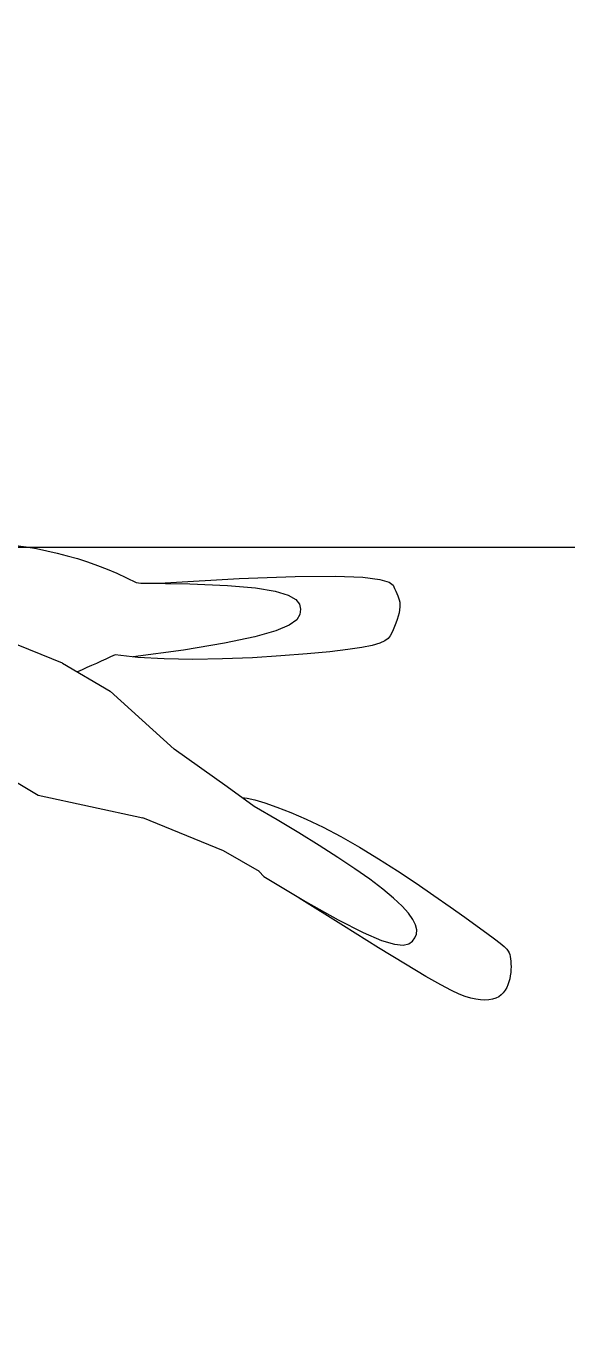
# Model space of a CAD drawing. Header units: millimetres. Extents: x -1030105 to 906887, y -616134 to 1220667.
# Drawn here: x -81186 to -80826, y 529281 to 530143 of the extents above; entities that cross this region are included whole.
import ezdxf
from ezdxf.enums import TextEntityAlignment as Align

# ---------------------------------------------------------------- set-up
doc = ezdxf.new("R2010")
doc.units = ezdxf.units.MM
doc.header["$MEASUREMENT"] = 0
doc.linetypes.add('CENTER', pattern=[2, 1.25, -0.25, 0.25, -0.25])
doc.linetypes.add('DASH', pattern=[0.35, 0.25, -0.1])
doc.layers.add('A-Furniture', color=143, linetype='Continuous')
doc.styles.add('Arial_Bold', font='arialbd.ttf')

# ---------------------------------------------------------------- blocks, each defined once
blk = doc.blocks.new('MB nguoi ngoi 1')
at = {"color": 0}
for p, q in [((977.5724229755579, 242.5579881723097), (972.1538287035073, 240.8398384666798)), ((981.7924502007081, 243.5582729890448), (977.5724229755579, 242.5579881723097)), ((985.5655348417349, 244.1840037403454), (981.7924502007081, 243.5582729890448)), ((989.0442929330165, 244.5132068295788), (985.5655348417349, 244.1840037403454)), ((992.2315884017153, 244.5575875550712), (989.0442929330165, 244.5132068295788)), ((995.1302851752262, 244.328851215163), (992.2315884017153, 244.5575875550712)), ((997.7432471807115, 243.8387031081511), (995.1302851752262, 244.328851215163)), ((1000.07333834545, 243.0988485323905), (997.7432471807115, 243.8387031081511)), ((1002.12342259672, 242.1209927861782), (1000.07333834545, 243.0988485323905)), ((1003.896363861742, 240.9168411678838), (1002.12342259672, 242.1209927861782)), ((954.115432739316, 233.6114166746993), (939.6928779074224, 227.2818807313306)), ((964.63529081468, 237.9941919436533), (954.115432739316, 233.6114166746993)), ((972.1538287035073, 240.8398384666798), (964.63529081468, 237.9941919436533)), ((1005.397783168592, 239.5011573609227), (1003.896363861742, 240.9168411678838)), ((1006.644329948525, 237.9009385893878), (1005.397783168592, 239.5011573609227)), ((1007.655410733656, 236.1462404624472), (1006.644329948525, 237.9009385893878)), ((1008.450432056095, 234.2671185893269), (1007.655410733656, 236.1462404624472)), ((1009.048800447839, 232.2936285792093), (1008.450432056095, 234.2671185893269)), ((939.6928779074224, 227.2818807313306), (920.4662497492973, 218.5959521850309)), ((1009.469922441116, 230.255826041277), (1009.048800447839, 232.2936285792093)), ((1009.733204567921, 228.1837665847415), (1009.469922441116, 230.255826041277)), ((1009.858053360309, 226.1075058187998), (1009.733204567921, 228.1837665847415)), ((1009.862905025424, 224.0555911851552), (1009.858053360309, 226.1075058187998)), ((920.4662497492973, 218.5959521850309), (895.5341716948897, 207.1439991072839)), ((1008.577221680665, 214.9190636631829), (1008.963735299534, 216.5266077338456)), ((1008.963735299534, 216.5266077338456), (1009.299145025318, 218.265039125632)), ((1009.299145025318, 218.265039125632), (1009.569866276113, 220.1133512342931)), ((1009.569866276113, 220.1133512342931), (1009.762314470077, 222.0505374555505)), ((1009.762314470077, 222.0505374555505), (1009.862905025424, 224.0555911851552)), ((895.5341716948897, 207.1439991072839), (863.9952671744977, 192.5163895696023)), ((891.6138049900183, 203.58795916893), (909.1729115801863, 209.8659684713202)), ((909.1729115801863, 209.8659684713202), (921.9660026287893, 213.4946731198434)), ((921.9660026287893, 213.4946731198434), (930.8327140012989, 214.9650560605369)), ((930.8327140012989, 214.9650560605369), (936.6126815631869, 214.7681002395257)), ((936.6126815631869, 214.7681002395257), (940.1455411799834, 213.3947886028473)), ((940.1455411799834, 213.3947886028473), (942.2709287171019, 211.3361040965974)), ((942.2709287171019, 211.3361040965974), (943.666364779463, 208.9960055519477)), ((943.666364779463, 208.9960055519477), (944.360908929375, 206.4303553403297)), ((1000.425734057091, 205.5475284928543), (1003.305777657253, 207.3821620920644)), ((1003.305777657253, 207.3821620920644), (1005.239840511, 208.8134889684006)), ((1005.239840511, 208.8134889684006), (1006.461830268032, 209.9908125861111)), ((1006.461830268032, 209.9908125861111), (1007.205654578051, 211.0634364093712)), ((1007.205654578051, 211.0634364093712), (1007.705221090699, 212.1806639023853)), ((1007.705221090699, 212.1806639023853), (1008.153188750439, 213.4634135179367)), ((1008.153188750439, 213.4634135179367), (1008.577221680665, 214.9190636631829)), ((868.4490469928714, 194.1696622665768), (891.6138049900183, 203.58795916893)), ((943.115098698705, 200.4977529423923), (940.908632921637, 197.0684772691311)), ((944.2215054685366, 203.6079917182942), (943.115098698705, 200.4977529423923)), ((944.360908929375, 206.4303553403297), (944.2215054685366, 203.6079917182942)), ((983.7706422813353, 196.1307527161407), (990.892074018775, 200.0711272690969)), ((990.892074018775, 200.0711272690969), (996.3658020608127, 203.1602847066097)), ((996.3658020608127, 203.1602847066097), (1000.425734057091, 205.5475284928543)), ((838.8390017232159, 181.1200948181795), (868.4490469928714, 194.1696622665768)), ((937.4690524390317, 193.2890029550908), (932.6633015526459, 189.1281682567933)), ((940.908632921637, 197.0684772691311), (937.4690524390317, 193.2890029550908)), ((964.3837981355027, 185.6034846504481), (974.8594443254406, 191.252900863954)), ((974.8594443254406, 191.252900863954), (983.7706422813353, 196.1307527161407)), ((835.4623217968619, 178.207708381713), (838.8390017232159, 181.1200948181795)), ((926.3583245642367, 184.5548114307603), (918.4616667242371, 179.5500437614828)), ((932.6633015526459, 189.1281682567933), (926.3583245642367, 184.5548114307603)), ((952.6608668224653, 179.4114602939517), (964.3837981355027, 185.6034846504481)), ((835.5082779073273, 178.2473455269792), (810.1372223492363, 167.5711666137067)), ((909.0432770785992, 174.1440686451533), (898.2137056219508, 168.3793625058752)), ((918.4616667242371, 179.5500437614828), (909.0432770785992, 174.1440686451533)), ((926.7418012712733, 166.3154120253603), (940.0078134973883, 172.905784012808)), ((940.0078134973883, 172.905784012808), (952.6608668224653, 179.4114602939517)), ((810.1372223492363, 167.5711666137067), (754.1687525700545, 152.3127941965213)), ((898.2137056219508, 168.3793625058752), (886.0835023489199, 162.2984017677809)), ((913.1799932551221, 159.8693005499081), (926.7418012712733, 166.3154120253603)), ((872.7632172542508, 155.9436628550029), (858.3634003325133, 149.3576221916446)), ((886.0835023489199, 162.2984017677809), (872.7632172542508, 155.9436628550029)), ((899.6395525600528, 153.7964058048237), (913.1799932551221, 159.8693005499081)), ((683.1740571185946, 146.1714575804799), (754.1687525700545, 152.3127941965213)), ((858.3634003325133, 149.3576221916446), (842.9946015783353, 142.582756201853)), ((873.8654760345235, 143.6412324809644), (886.4376422969508, 148.3256840084068)), ((886.4376422969508, 148.3256840084068), (899.6395525600528, 153.7964058048237)), ((614.6274546137429, 116.351152980933), (683.1740571185946, 146.1714575804799)), ((842.9946015783353, 142.582756201853), (826.7673709865194, 135.6615413097315)), ((851.3340875647846, 136.6049282471213), (862.110469171661, 139.7477129505278)), ((862.110469171661, 139.7477129505278), (873.8654760345235, 143.6412324809644)), ((826.7673709865194, 135.6615413097315), (807.0982104155119, 124.8983740444964)), ((817.782863346918, 130.7451261850656), (821.2441308267298, 130.7371943034814)), ((821.2441308267298, 130.7371943034814), (826.4913528448669, 131.2790113988885)), ((826.4913528448669, 131.2790113988885), (833.3630635449663, 132.4107746413065)), ((833.3630635449663, 132.4107746413065), (841.6977970703738, 134.1726812007109)), ((841.6977970703738, 134.1726812007109), (851.3340875647846, 136.6049282471213)), ((807.0982104155119, 124.8983740444964), (769.0364069712814, 104.5535347870027)), ((769.0364069712814, 104.5535347870027), (722.0902932697209, 71.58903970727988)), ((688.2390770080965, 56.90048202767503), (722.0902932697209, 71.58903970727988)), ((688.2390770080965, 56.90048202767503), (649.9981768422294, 46.83375499724934)), ((737.5714544643997, 46.97299956492498), (722.3681603987352, 47.00002541397407)), ((767.1282640685677, 38.29736964312906), (734.3554011895903, 46.97871652139293)), ((755.0192341952934, 45.79183877015021), (737.5714544643997, 46.97299956492498)), ((773.9421594605083, 43.68494236316474), (755.0192341952934, 45.79183877015021)), ((793.5708901291946, 40.88070967748354), (773.9421594605083, 43.68494236316474)), ((793.5919022249291, 30.44669820174749), (767.1282640685677, 38.29736964312906)), ((813.1360860705026, 37.60754004657792), (793.5708901291946, 40.88070967748354)), ((831.8684071535827, 34.09383280396287), (813.1360860705026, 37.60754004657792)), ((812.9852456994122, 23.74374574238027), (793.5919022249291, 30.44669820174749)), ((848.9985132475849, 30.56798728310969), (831.8684071535827, 34.09383280396287)), ((863.7570642216597, 27.2584028175479), (848.9985132475849, 30.56798728310969)), ((875.5680797002278, 24.34226084624243), (863.7570642216597, 27.2584028175479)), ((826.3663167658378, 18.02368851842766), (812.9852456994122, 23.74374574238027)), ((834.793137698085, 13.12170278328995), (826.3663167658378, 18.02368851842766)), ((884.6290183289093, 21.79187123008887), (875.5680797002278, 24.34226084624243)), ((891.3306985085364, 19.52832593549101), (884.6290183289093, 21.79187123008887)), ((896.0639386398834, 17.4727169287944), (891.3306985085364, 19.52832593549101)), ((899.2195571238408, 15.5461361764319), (896.0639386398834, 17.4727169287944)), ((839.3237307698582, 8.872964790367405), (834.793137698085, 13.12170278328995)), ((841.0161182551528, 5.112650793060311), (839.3237307698582, 8.872964790367405)), ((901.1883723613573, 13.66967564476363), (899.2195571238408, 15.5461361764319)), ((902.361202753149, 11.76442730014969), (901.1883723613573, 13.66967564476363)), ((903.1288667001063, 9.751483109008404), (902.361202753149, 11.76442730014969)), ((903.8134686196572, 7.574406694504432), (903.1288667001063, 9.751483109008404)), ((839.78692052525, -1.540307304894668), (840.9283224276151, 1.67593704473984)), ((840.9283224276151, 1.67593704473984), (841.0161182551528, 5.112650793060311)), ((904.4622569949133, 5.26664830702066), (903.8134686196572, 7.574406694504432)), ((905.0537663255818, 2.88412985370087), (904.4622569949133, 5.26664830702066)), ((905.5665311114863, 0.4827732417616062), (905.0537663255818, 2.88412985370087)), ((905.9790858522756, -1.881499621653347), (905.5665311114863, 0.4827732417616062)), ((730.0830022458686, -2.465006093945703), (733.4021710230154, -2.360250679717865)), ((733.4021710230154, -2.360250679717865), (765.6568425631267, -6.004783515396412)), ((733.4021710230154, -2.360250679717865), (749.2725666768383, -4.576196881374926)), ((749.2725666768383, -4.576196881374926), (797.8516358595225, -13.5083480002213)), ((765.6568425631267, -6.004783515396412), (790.6748174729873, -8.05320443151868)), ((790.6748174729873, -8.05320443151868), (809.3867436941946, -8.710847059133812)), ((809.3867436941946, -8.710847059133812), (822.7232691684621, -8.1830450292764)), ((822.7232691684621, -8.1830450292764), (831.615041837329, -6.675131972922827)), ((831.615041837329, -6.675131972922827), (836.9927096423926, -4.392441521136789)), ((836.9927096423926, -4.392441521136789), (839.78692052525, -1.540307304894668)), ((906.269965047657, -4.152766829356551), (905.9790858522756, -1.881499621653347)), ((906.2048746425426, -9.869765950323199), (906.400834801083, -8.192596648979816)), ((906.4177031973377, -6.27510647418967), (906.269965047657, -4.152766829356551)), ((906.400834801083, -8.192596648979816), (906.4177031973377, -6.27510647418967)), ((797.8516358595225, -13.5083480002213), (834.6114508691244, -19.52533611872059)), ((902.2649081113632, -18.19632530435047), (903.1485602756147, -16.68138084097882)), ((903.1485602756147, -16.68138084097882), (903.9686376141617, -15.3063516933471)), ((903.9686376141617, -15.3063516933471), (904.7047239235253, -14.00445674595539)), ((904.7047239235253, -14.00445674595539), (905.3364030003431, -12.70891488331836)), ((905.3364030003431, -12.70891488331836), (905.8432586411363, -11.35294498993608)), ((905.8432586411363, -11.35294498993608), (906.2048746425426, -9.869765950323199)), ((834.6114508691244, -19.52533611872059), (861.2372276704409, -23.08268131501973)), ((861.2372276704409, -23.08268131501973), (879.4141822284437, -24.63590366728022)), ((879.4141822284437, -24.63590366728022), (890.8275305079878, -24.64052325364901)), ((890.8275305079878, -24.64052325364901), (897.1624884739285, -23.55206015227304)), ((897.1624884739285, -23.55206015227304), (900.1042720912374, -21.82603444132837)), ((900.1042720912374, -21.82603444132837), (901.3380973247695, -19.9179661989474)), ((901.3380973247695, -19.9179661989474), (902.2649081113632, -18.19632530435047))]:
    blk.add_line(p, q, dxfattribs=at)
for centre, radius, start, end in [((240.7522829892696, -712.6070243888389), 899.4202151847817, 57.62395719295897, 59.38787931836234), ((647.4397784191533, 227.2769340462837), 244.1541756838639, 263.4345476897146, 289.7847729319812)]:
    blk.add_arc(centre, radius, start, end, dxfattribs=at)
blk = doc.blocks.new('NGƯỜI')
at = {"color": 8, "xscale": -1, "rotation": 172.8412735368659}
blk.add_blockref('MB nguoi ngoi 1', (6463.296043418813, 8804.655436049215), dxfattribs=at)
blk = doc.blocks.new('FUR')
at = {"layer": 'A-Furniture', "color": 8, "linetype": 'DASH', "ltscale": 50}
blk.add_open_spline([(-56447.03599999993, -6097.049467972713), (-55194.80878073322, -4879.432741814177), (-50278.88373038909, -2284.573604768259), (-42421.47772418463, -5454.796933513135), (-32732.45049999998, -11254.02927138517), (-23301.95049999998, -9202.029271385167), (-18023.95049999998, -504.5292713851668), (-16595.45049999998, 8921.470728614833), (-19600.32320915881, 15918.27845925349), (-21321.18391267408, 18705.60147339047), (-21789.72381129679, 19344.96383619693)], degree=3, knots=[32574.7262056019, 32574.7262056019, 32574.7262056019, 32574.7262056019, 37697.74124470179, 48060.13185932349, 55585.25195803288, 69452.98974218499, 76151.42226405158, 84447.8370469563, 94470.7732435007, 98031.73488863441, 98031.73488863441, 98031.73488863441, 98031.73488863441], dxfattribs=at)
blk = doc.blocks.new('BỐ TRÍ LAY OUT')
at = {"layer": 'A-Furniture', "color": 3}
blk.add_blockref('FUR', (48783.7433631176, 18654.71482977469), dxfattribs=at)
blk = doc.blocks.new('*U1486')
at = {"color": 8, "linetype": 'CENTER', "ltscale": 500}
blk.add_line((-6392.643045294039, 7811.817619178139), (-6055.4829418041, 7811.817619178139), dxfattribs=at)
at = {"style": 'Arial_Bold'}
blk.add_attdef('TRUC', text='', height=2.5, dxfattribs=at).set_placement((-6401.947800032925, 7811.817619178007), align=Align.MIDDLE_CENTER)
blk = doc.blocks.new('TRỤC')
at = {"color": 0, "xscale": 199.9999999999901, "yscale": 199.9999999999901, "zscale": 199.9999999999901}
blk.add_blockref('*U1486', (1270336.330398289, -1537162.025534922), dxfattribs=at)
blk = doc.blocks.new('KIẾN TRÚC')
h = blk.add_hatch(color=9)
h.dxf.hatch_style = 1
edge = h.paths.add_edge_path(flags=16)
edge.add_line((62281.95049999998, 27412.02927138517), (55232.82389649404, 27412.02927138505))
edge.add_arc((32545.50878812408, 30716.66293956665), 22926.72829924391, 284.53695158247865, 351.7125813344091, ccw=False)
edge.add_line((38300.21700792988, 8523.911784915952), (13217.51784992669, 8523.911784910597))
edge.add_arc((23753.10182550838, 24110.84943410289), 18813.58963585476, 227.7677182561868, 235.9442986410003, ccw=False)
edge.add_arc((7788.819823088517, 12733.3910908635), 4187.039666959467, 236.0590124962323, 322.4360737019827, ccw=False)
edge.add_arc((13873.5970987339, 18503.25729619298), 12505.26566685072, 190.8327360748526, 227.6605687844487, ccw=False)
edge.add_arc((25477.52443721271, 20792.18331255531), 24332.69085544715, 180.6832153365221, 190.991126688788, ccw=False)
edge.add_arc((3282.93561756362, 20557.21277457592), 2137.084471138149, 101.08076224722828, 181.479400931386, ccw=False)
edge.add_line((2872.204064266523, 22654.45611475036), (4986.06665855035, 23013.11448664329))
edge.add_arc((28039.69241930227, 24288.4119512235), 23088.87273861522, 153.2014320220877, 183.1663029992741, ccw=False)
edge.add_arc((10232.26976538847, 40544.64471371844), 6483.106001901682, 182.8401094538115, 244.3962742115525, ccw=False)
edge.add_arc((-6425.00274742386, 39970.86676714511), 10185.26120742048, 1.420812516492314, 26.70695635716553)
edge.add_arc((10590.58143904217, 49414.25633883046), 9292.69259551461, 144.7133172211654, 211.5754885360199, ccw=False)
edge.add_arc((-12326.15115191392, 64090.21360378864), 17935.64217367859, 328.7375359512051, 356.1899532233969)
edge.add_arc((16735.32676788772, 62308.59922571364), 11181.04393981935, 84.1243873636841, 176.9761863570094, ccw=False)
edge.add_arc((20708.98128665387, 99752.52490135818), 26473.21942281876, 263.8653720447036, 288.4869561324928)
edge.add_arc((35667.35201082098, 54479.70646712999), 21207.13938727637, 73.35106851793267, 108.03023985438841, ccw=False)
edge.add_arc((44765.46109434243, 84516.17499720305), 10177.42256554817, 252.7258710955127, 285.7130125077479)
edge.add_arc((49658.99676799333, 68415.98596348311), 6655.601145545619, 49.49953772748103, 108.7311152981473, ccw=False)
edge.add_arc((48035.04809900769, 66009.84854850778), 9545.540963997893, -2.328829575281418, 51.46764420018991, ccw=False)
edge.add_line((57572.70516659174, 65621.96975748474), (49483.50000000001, 65623.9117849106))
edge.add_line((49483.50000000001, 65623.9117849106), (62281.95049999965, 65623.9117849191))
edge.add_line((62281.95049999965, 65623.9117849191), (62281.95049999998, 27412.02927138517))
h.paths.add_polyline_path([(0, 77895.5), (64428.50000000001, 77895.5), (64428.50000000001, -0.577250000089407), (-1.792749999687658, 0.577250000089407)])
at = {"color": 3}
blk.add_blockref('TRỤC', (5188.757962470409, 8718.304113260703), dxfattribs=at)

msp = doc.modelspace()

# ---------------------------------------------------------------- block references
at = {"color": 3}
for name, p in [('KIẾN TRÚC', (-106778.5, 495876.5)), ('BỐ TRÍ LAY OUT', (-93480.29286311776, 504642.1131132607)), ('NGƯỜI', (-88301.08018336508, 521056.7225074238))]:
    msp.add_blockref(name, p, dxfattribs=at)

doc.saveas('drawing.dxf')
